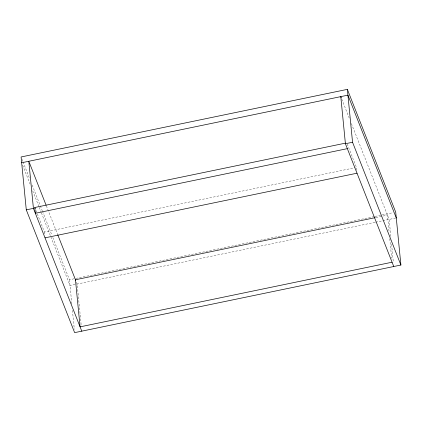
<?xml version="1.0" encoding="UTF-8"?>
<svg xmlns="http://www.w3.org/2000/svg" width="422" height="422" viewBox="0 0 422 422"><rect width="100%" height="100%" fill="white"/><g stroke="black" fill="none" stroke-linecap="round" stroke-linejoin="round"><path stroke-width="0.32" stroke-dasharray="2.11 1.58" d="M35.97 210.499L44.458 232.058L355.16 167.687M52.85 237.597L69.451 279.744L75.253 278.541M75.897 278.404L374.435 216.549M375.079 216.417L381.53 215.083M382.174 214.946L393.135 212.677M375.849 217.515L387.454 215.109L389.121 232.121M375.005 222.336L70.015 285.525L41.393 212.836M375.606 222.209L395.688 218.053M341.757 99.07L349.21 118.007M351.378 123.504L389.142 219.408L390.941 237.728M347.253 144.06L356.448 167.418L356.764 170.63M46.362 205.862L57.429 233.962M76.435 282.218L77.152 284.048L81.261 325.921M22.06 159.405L22.783 161.241M23.025 161.848L29.519 178.342M32.167 185.063L40.106 205.219M40.343 205.83L42.269 210.715M42.511 211.327L51.89 235.149M22.63 165.192L30.089 184.129M32.731 190.85L38.988 206.727M39.225 207.339L41.15 212.229M391.584 244.269L393.378 262.589M389.759 238.662L391.685 258.29M69.451 279.744L71.814 303.845M72.457 310.392L74.314 329.366M44.458 232.058L44.648 233.988"/><path stroke-width="0.63" d="M347.364 89.364L21.1 156.963L26.285 209.855L74.636 332.636L400.9 265.037L395.715 212.145L347.364 89.364L352.549 142.256L400.9 265.037M21.67 162.75L347.928 95.15L396.279 217.926M347.348 148.649L35.358 213.289L34.789 207.503L345.491 143.132M26.285 209.855L33.422 208.378L81.773 331.159M341.277 97.851L340.791 96.627L345.412 143.738L352.549 142.256M45.027 237.844L357.017 173.205M375.205 217.647L75.464 279.749L80.08 326.86L392.07 262.22M345.412 143.738L393.763 266.514M46.125 205.25L28.807 161.267L33.422 208.378M57.672 234.569L75.712 280.382M34.789 207.503L35.263 208.7"/></g></svg>
